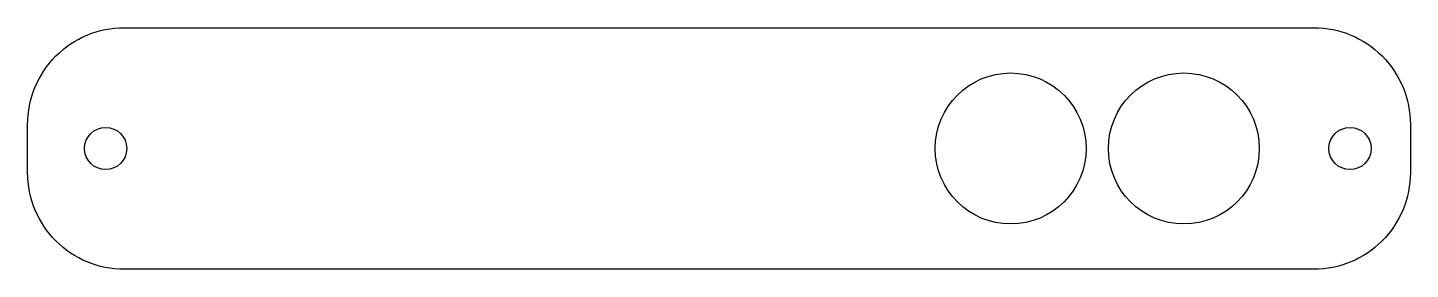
# Model space of a CAD drawing. Header units: millimetres. Extents: x -51 to 63, y -21 to -1.
import ezdxf

# ---------------------------------------------------------------- set-up
doc = ezdxf.new("R2010")
doc.units = ezdxf.units.MM
doc.layers.get('0').update_dxf_attribs({"linetype": 'CONTINUOUS'})

msp = doc.modelspace()

# ---------------------------------------------------------------- linework, layer by layer
msp.add_lwpolyline([(55.29, -1.1, -0.414214), (63.29, -9.1), (63.29, -13.1, -0.414214), (55.29, -21.1), (-43.29, -21.1, -0.414214), (-51.29, -13.1), (-51.29, -9.1, -0.414214), (-43.29, -1.1)], format="xyb", close=True)
for centre, radius in [((30.17, -11.1), 6.25), ((44.52, -11.1), 6.25), ((-44.83, -11.1), 1.75), ((58.29, -11.1), 1.75)]:
    msp.add_circle(centre, radius)

doc.saveas('drawing.dxf')
